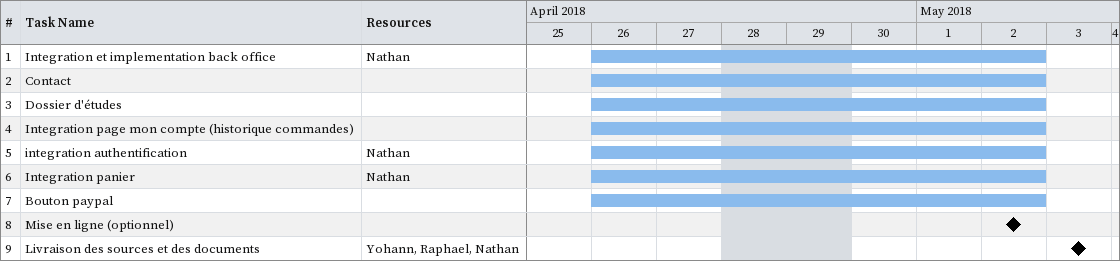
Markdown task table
| ID | Task | Start | Finish | Resources |
|---|---|---|---|---|
| 1 | Integration et implementation back office | 2018-04-26 | 2018-05-02 | Nathan |
| 2 | Contact | 2018-04-26 | 2018-05-02 |  |
| 3 | Dossier d'études | 2018-04-26 | 2018-05-02 |  |
| 4 | Integration page mon compte (historique commandes) | 2018-04-26 | 2018-05-02 |  |
| 5 | integration authentification | 2018-04-26 | 2018-05-02 | Nathan |
| 6 | Integration panier | 2018-04-26 | 2018-05-02 | Nathan |
| 7 | Bouton paypal | 2018-04-26 | 2018-05-02 |  |
| 8 | Mise en ligne (optionnel) (milestone) | 2018-05-02 | 2018-05-02 |  |
| 9 | Livraison des sources et des documents (milestone) | 2018-05-03 | 2018-05-03 | Yohann, Raphael, Nathan |
